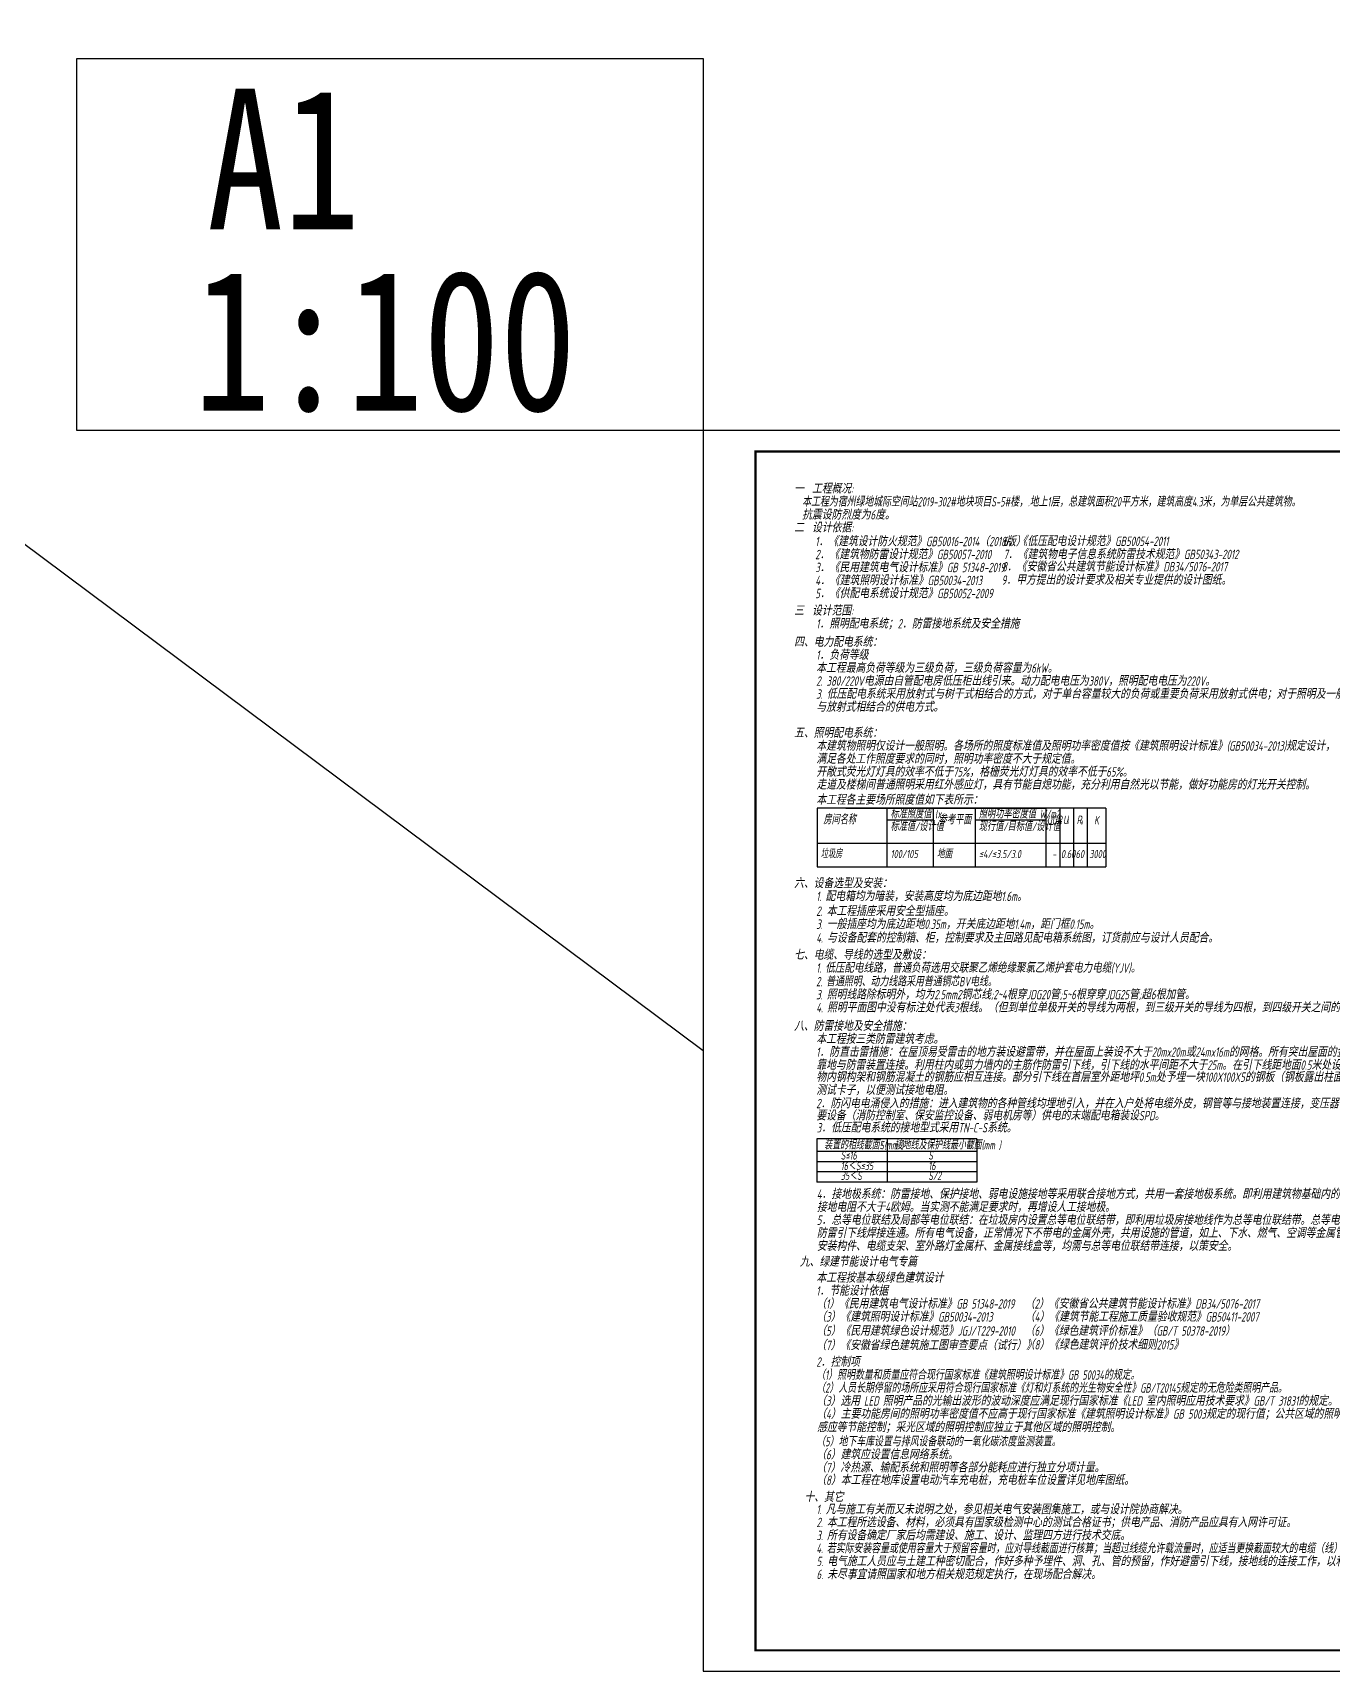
# Model space of a CAD drawing. Extents: x 4507539 to 10427425, y -64707 to 868222.
# Drawn here: x 4601746 to 4663961, y 274830 to 353278 of the extents above; entities that cross this region are included whole.
import ezdxf

# ---------------------------------------------------------------- set-up
doc = ezdxf.new("R2010")
doc.units = 0
doc.header["$LTSCALE"] = 1000
doc.header["$MEASUREMENT"] = 0
for name, color, linetype in [('!!电气', 1, 'CONTINUOUS'), ('DIM-照明', 3, 'CONTINUOUS'), ('text', 8, 'CONTINUOUS'), ('WIRE-照明', 1, 'CONTINUOUS'), ('图框', 140, 'CONTINUOUS')]:
    doc.layers.add(name, color=color, linetype=linetype)
doc.styles.add('FFDI-TEXT', font='gbeitc.shx', dxfattribs={"width": 0.8, "height": 4.5, "bigfont": 'hztxt.shx'})
doc.styles.add('HZTXT', font='gbeitc.shx', dxfattribs={"width": 0.7, "height": 4, "bigfont": 'hztxt.shx'})
doc.styles.add('黑体', font='simhei.ttf')

# ---------------------------------------------------------------- blocks, each defined once
blk = doc.blocks.new('A$C76290A8D')
at = {"layer": 'DIM-照明', "color": 7}
for p, q in [((3305, 0), (-4360, 0)), ((-4360, 0), (-4360, -2072)), ((-984, 0), (-984, -2072)), ((3305, 0), (3305, -2072)), ((3305, -600), (-4360, -600)), ((3305, -1091), (-4360, -1091)), ((3305, -1581), (-4360, -1581)), ((3305, -2072), (-4360, -2072))]:
    blk.add_line(p, q, dxfattribs=at)
at = {"layer": 'DIM-照明', "color": 7, "style": 'HZTXT', "width": 0.7}
for s, height, p in [('装置的相线截面S(mm )', 400, (-4006, -496)), ('S≤16 ', 400, (-3214, -991)), ('2', 250, (-1322, -341)), ('接地线及保护线最小截面(mm )', 400, (-630, -496)), ('S ', 400, (978, -991)), ('2', 250, (2996, -345)), ('35＜S ', 400, (-3214, -1966)), ('16＜S≤35 ', 400, (-3214, -1494)), ('S/2', 400, (978, -1966)), ('16', 400, (978, -1494))]:
    blk.add_text(s, height=height, dxfattribs=at).set_placement(p)

msp = doc.modelspace()

# ---------------------------------------------------------------- linework, layer by layer
at = {"layer": '!!电气', "color": 2}
msp.add_line((4633848, 304530), (4507539, 398763), dxfattribs=at)
at = {"layer": 'DIM-照明', "color": 7}
for p, q in [((4653125, 316152, 0), (4639301, 316152, 0)), ((4639301, 316152, 0), (4639301, 313340, 0)), ((4650266, 313340, 0), (4650266, 316152, 0))]:
    msp.add_line(p, q, dxfattribs=at)
at = {"layer": 'DIM-照明', "color": 7, "extrusion": (-9.82765e-22, 1.99412e-09, 1), "elevation": 0}
for points in [[(4640668, 316152), (4650210, 316152)], [(4642636, 316152), (4642636, 313340)], [(4644861, 316152), (4644861, 313340)], [(4646861, 316152), (4646861, 313340)], [(4650921, 316152), (4650921, 313340)], [(4651576, 316152), (4651576, 313340)], [(4652231, 316152), (4652231, 313340)], [(4653125, 316152), (4653125, 313340)], [(4642636, 315590), (4644861, 315590)], [(4646861, 315590), (4650266, 315590)], [(4639301, 313340), (4653125, 313340)]]:
    msp.add_lwpolyline(points, dxfattribs=at)
at = {"layer": 'DIM-照明', "color": 7, "elevation": 0}
msp.add_lwpolyline([(4639301, 314472), (4653125, 314472)], dxfattribs=at)
at = {"layer": 'text', "color": 2}
msp.add_lwpolyline([(4633848, 334230), (4603850, 334230), (4603850, 352038), (4633848, 352038)], close=True, dxfattribs=at)
at = {"layer": '图框'}
msp.add_lwpolyline([(4633848, 274830), (4717948, 274830), (4717948, 334230), (4633848, 334230)], close=True, dxfattribs=at)
at = {"layer": '图框', "const_width": 100}
msp.add_lwpolyline([(4636348, 275830), (4716948, 275830), (4716948, 333230), (4636348, 333230)], close=True, dxfattribs=at)

# ---------------------------------------------------------------- block references
at = {"layer": 'WIRE-照明'}
msp.add_blockref('A$C76290A8D', (4643642, 300317, 0), dxfattribs=at)

# ---------------------------------------------------------------- texts
at = {"layer": 'DIM-照明', "color": 7, "linetype": 'Continuous', "style": 'FFDI-TEXT'}
for s, width, p in [('一  工程概况:', 0.8, (4638193, 331222)), ('抗震设防烈度为6度。', 0.8, (4638575, 329973)), ('二  设计依据:', 0.8, (4638193, 329356)), ('三  设计范围:', 0.8, (4638193, 325378, 0)), ('1．照明配电系统；2．防雷接地系统及安全措施', 0.8, (4639255, 324756, 0)), ('四、电力配电系统：', 0.8, (4638193, 323881, 0)), ('1．负荷等级', 0.8, (4639255, 323259, 0)), ('2. 380/220V电源由自管配电房低压柜出线引来。动力配电电压为380V，照明配电电压为220V。', 0.8, (4639255, 322015, 0)), ('本工程最高负荷等级为三级负荷，三级负荷容量为6kW。', 0.8, (4639255, 322637, 0)), ('3. 低压配电系统采用放射式与树干式相结合的方式，对于单台容量较大的负荷或重要负荷采用放射式供电；对于照明及一般负荷采用树干式', 0.8, (4639255, 321393, 0)), ('3. 低压配电系统采用放射式与树干式相结合的方式，对于单台容量较大的负荷或重要负荷采用放射式供电；对于照明及一般负荷采用树干式', 0.8, (4639255, 321393, 0)), ('与放射式相结合的供电方式。', 0.8, (4639255, 320771, 0)), ('五、照明配电系统：', 0.8, (4638193, 319527, 0)), ('本建筑物照明仅设计一般照明。各场所的照度标准值及照明功率密度值按《建筑照明设计标准》(GB50034-2013)规定设计，', 0.8, (4639255, 318905, 0)), ('满足各处工作照度要求的同时，照明功率密度不大于规定值。', 0.8, (4639255, 318283, 0)), ('开敞式荧光灯灯具的效率不低于75%%%，格栅荧光灯灯具的效率不低于65%%%。', 0.8, (4639255, 317661, 0)), ('走道及楼梯间普通照明采用红外感应灯，具有节能自熄功能，充分利用自然光以节能，做好功能房的灯光开关控制。', 0.8, (4639259, 317048, 0)), ('本工程各主要场所照度值如下表所示：', 0.8, (4639259, 316322, 0)), ('六、设备选型及安装：', 0.8, (4638193, 312328, 0)), ('2. 本工程插座采用安全型插座。', 0.8, (4639255, 310994, 0)), ('1. 配电箱均为暗装，安装高度均为底边距地1.6m。', 0.8, (4639255, 311706, 0)), ('3. 一般插座均为底边距地0.35m，开关底边距地1.4m，距门框0.15m。', 0.8, (4639255, 310372, 0)), ('4. 与设备配套的控制箱、柜，控制要求及主回路见配电箱系统图，订货前应与设计人员配合。', 0.8, (4639255, 309716, 0)), ('七、电缆、导线的选型及敷设：', 0.8, (4638193, 308900, 0)), ('2. 普通照明、动力线路采用普通铜芯BV电线。', 0.7, (4639255, 307623, 0)), ('3. 照明线路除标明外，均为2.5mm2铜芯线;2~4根穿JDG20管;5~6根穿穿JDG25管;超6根加管。', 0.8, (4639255, 307001, 0)), ('4. 照明平面图中没有标注处代表3根线。（但到单位单极开关的导线为两根，到三级开关的导线为四根，到四级开关之间的线是五根。）', 0.8, (4639255, 306379, 0)), ('八、防雷接地及安全措施：', 0.8, (4638193, 305492, 0)), ('1．防直击雷措施：在屋顶易受雷击的地方装设避雷带，并在屋面上装设不大于20mx20m或24mx16m的网格。所有突出屋面的金属构筑物均应可', 0.8, (4639255, 304248, 0)), ('靠地与防雷装置连接。利用柱内或剪力墙内的主筋作防雷引下线，引下线的水平间距不大于25m。在引下线距地面0.5米处设置测试连接板。建筑', 0.8, (4639255, 303626, 0)), ('测试卡子，以便测试接地电阻。', 0.8, (4639255, 302426, 0)), ('物内钢构架和钢筋混凝土的钢筋应相互连接。部分引下线在首层室外距地坪0.5m处予埋一块100X100X5的钢板（钢板露出柱面）与引下线焊接做', 0.8, (4639255, 303048, 0)), ('2．防闪电电涌侵入的措施：进入建筑物的各种管线均埋地引入，并在入户处将电缆外皮，钢管等与接地装置连接，变压器低压侧装设SPD，向重', 0.8, (4639255, 301785, 0)), ('要设备（消防控制室、保安监控设备、弱电机房等）供电的末端配电箱装设SPD。', 0.8, (4639255, 301207, 0)), ('接地电阻不大于4欧姆。当实测不能满足要求时，再增设人工接地极。', 0.8, (4639282, 296824, 0)), ('4．接地极系统：防雷接地、保护接地、弱电设施接地等采用联合接地方式，共用一套接地极系统。即利用建筑物基础内的钢筋作接地体，', 0.8, (4639282, 297446, 0)), ('5．总等电位联结及局部等电位联结：在垃圾房内设置总等电位联结带，即利用垃圾房接地线作为总等电位联结带。总等电位联结带应与共用接地极、', 0.8, (4639282, 296202, 0)), ('防雷引下线焊接连通。所有电气设备，正常情况下不带电的金属外壳，共用设施的管道，如上、下水、燃气、空调等金属管道，配线用的钢管、电气', 0.8, (4639282, 295580, 0)), ('安装构件、电缆支架、室外路灯金属杆、金属接线盒等，均需与总等电位联结带连接，以策安全。', 0.8, (4639282, 294958, 0)), ('九、绿建节能设计电气专篇', 0.8, (4638463, 294204)), ('本工程按基本级绿色建筑设计', 0.8, (4639259, 293437, 0)), ('1．节能设计依据', 0.8, (4639259, 292815, 0)), ('（1）《民用建筑电气设计标准》GB 51348-2019 ', 0.8, (4639259, 292193, 0)), ('（2）《安徽省公共建筑节能设计标准》DB34/5076-2017', 0.8, (4649241, 292193, 0)), ('（3）《建筑照明设计标准》GB50034-2013 ', 0.8, (4639259, 291571, 0)), ('（4）《建筑节能工程施工质量验收规范》GB50411-2007', 0.8, (4649241, 291571, 0)), ('（5）《民用建筑绿色设计规范》JGJ/T229-2010', 0.8, (4639259, 290896, 0)), ('（6）《绿色建筑评价标准》（GB/T 50378-2019）', 0.8, (4649241, 290896, 0)), ('（7）《安徽省绿色建筑施工图审查要点（试行）》 ', 0.8, (4639259, 290208, 0)), ('（8）《绿色建筑评价技术细则2015》', 0.8, (4649241, 290234, 0)), ('2．控制项', 0.8, (4639259, 289410, 0)), ('（1）照明数量和质量应符合现行国家标准《建筑照明设计标准》GB 50034的规定。', 0.7, (4639259, 288788, 0)), ('（2）人员长期停留的场所应采用符合现行国家标准《灯和灯系统的光生物安全性》GB/T20145规定的无危险类照明产品。 ', 0.7, (4639259, 288166, 0)), ('（3）选用 LED 照明产品的光输出波形的波动深度应满足现行国家标准《LED 室内照明应用技术要求》GB/T 31831的规定。', 0.8, (4639259, 287544, 0)), ('（4）主要功能房间的照明功率密度值不应高于现行国家标准《建筑照明设计标准》GB 5003规定的现行值；公共区域的照明系统应采用分区、定时、', 0.8, (4639259, 286922, 0)), ('感应等节能控制；采光区域的照明控制应独立于其他区域的照明控制。', 0.8, (4639293, 286280, 0)), ('（5）地下车库设置与排风设备联动的一氧化碳浓度监测装置。', 0.7, (4639259, 285599, 0)), ('（6）建筑应设置信息网络系统。', 0.8, (4639259, 284977, 0)), ('（7）冷热源、输配系统和照明等各部分能耗应进行独立分项计量。', 0.8, (4639259, 284355, 0)), ('（8）本工程在地库设置电动汽车充电桩，充电桩车位设置详见地库图纸。', 0.8, (4639259, 283750, 0)), ('十、其它', 0.8, (4638687, 282936)), ('1. 凡与施工有关而又未说明之处，参见相关电气安装图集施工，或与设计院协商解决。', 0.8, (4639268, 282350)), ('2. 本工程所选设备、材料，必须具有国家级检测中心的测试合格证书；供电产品、消防产品应具有入网许可证。', 0.8, (4639268, 281728)), ('3. 所有设备确定厂家后均需建设、施工、设计、监理四方进行技术交底。', 0.8, (4639268, 281106)), ('4. 若实际安装容量或使用容量大于预留容量时，应对导线截面进行核算；当超过线缆允许载流量时，应适当更换截面较大的电缆（线）或增加电缆（线）。', 0.7, (4639268, 280484)), ('5. 电气施工人员应与土建工种密切配合，作好多种予埋件、洞、孔、管的预留，作好避雷引下线，接地线的连接工作，以利安装。', 0.8, (4639268, 279862)), ('6. 未尽事宜请照国家和地方相关规范规定执行，在现场配合解决。', 0.8, (4639268, 279240))]:
    msp.add_text(s, height=450, dxfattribs=dict(at, width=width)).set_placement(p)
at = {"layer": 'DIM-照明', "color": 1, "linetype": 'Continuous', "style": 'FFDI-TEXT'}
for s, width, p in [('本工程为宿州绿地城际空间站2019-302#地块项目S-5#楼，.地上1层，总建筑面积20平方米，建筑高度4.3米，为单层公共建筑物。', 0.7, (4638579, 330596)), ('3．低压配电系统的接地型式采用TN-C-S系统。', 0.8, (4639282, 300627, 0))]:
    msp.add_text(s, height=450, dxfattribs=dict(at, width=width)).set_placement(p)
at = {"layer": 'DIM-照明', "color": 7, "linetype": 'Continuous', "style": 'FFDI-TEXT'}
for s, width, p in [('1．《建筑设计防火规范》GB50016-2014（2018版）', 0.8, (4639210, 328695)), ('6．《低压配电设计规范》GB50054-2011', 0.8, (4648196, 328706)), ('2．《建筑物防雷设计规范》GB50057-2010', 0.8, (4639210, 328073)), ('3．《民用建筑电气设计标准》GB 51348-2019 ', 0.8, (4639210, 327451)), ('8．《安徽省公共建筑节能设计标准》DB34/5076-2017', 0.8, (4648152, 327485)), ('7．《建筑物电子信息系统防雷技术规范》GB50343-2012', 0.8, (4648221, 328078)), ('4．《建筑照明设计标准》GB50034-2013', 0.8, (4639210, 326829)), ('9．甲方提出的设计要求及相关专业提供的设计图纸。 ', 0.8, (4648130, 326850)), ('5．《供配电系统设计规范》GB50052-2009', 0.8, (4639210, 326207)), ('1. 低压配电线路，普通负荷选用交联聚乙烯绝缘聚氯乙烯护套电力电缆(YJV)。', 0.78, (4639255, 308278, 0))]:
    msp.add_text(s, height=450, rotation=0, dxfattribs=dict(at, width=width)).set_placement(p)
at = {"layer": 'DIM-照明', "color": 7, "style": 'HZTXT', "width": 0.7}
for s, height, p in [('房间名称', 413.8, (4639596, 315386, 0)), ('标准照度值 lx', 413.8, (4642810, 315666, 0)), ('标准值/设计值', 413.8, (4642810, 315063, 0)), ('参考平面', 413.8, (4645119, 315386, 0)), ('照明功率密度值 W/m2', 413.77, (4647035, 315666, 0)), ('现行值/目标值/设计值', 413.77, (4647035, 315063, 0)), ('UGR', 413.8, (4650301, 315386, 0)), ('U', 414, (4651071, 315386, 0)), ('0', 226, (4651230, 315386, 0)), ('R', 414, (4651728, 315386, 0)), ('a', 248, (4651887, 315386, 0)), ('K', 414, (4652561, 315367, 0))]:
    msp.add_text(s, height=height, rotation=360, dxfattribs=at).set_placement(p)
at = {"layer": 'DIM-照明', "color": 7, "style": 'HZTXT'}
for s, height, width, p in [('垃圾房', 388.2, 0.65, (4639475, 313761, 0)), ('100/105', 388.2, 0.7, (4642818, 313761, 0)), ('地面', 388.2, 0.7, (4645033, 313761, 0)), ('≤4/≤3.5/3.0', 388.18, 0.7, (4647046, 313761, 0)), ('-', 388, 0.7, (4650552, 313752, 0)), ('0.60', 388.2, 0.7, (4650971, 313761, 0)), ('60', 388.2, 0.7, (4651673, 313761, 0)), ('3000', 388.2, 0.7, (4652328, 313761, 0))]:
    msp.add_text(s, height=height, dxfattribs=dict(at, width=width)).set_placement(p)
at = {"layer": 'DIM-照明', "linetype": 'Continuous', "style": 'FFDI-TEXT', "width": 0.8}
msp.add_text('本工程按三类防雷建筑考虑。', height=450, dxfattribs=at).set_placement((4639255, 304870, 0))
at = {"layer": 'text', "color": 2, "style": '黑体', "width": 0.8}
for s, p in [('A1', (4610084, 343870)), ('1:100', (4609453, 335187))]:
    msp.add_text(s, height=6729.5, dxfattribs=at).set_placement(p)

doc.saveas('drawing.dxf')
